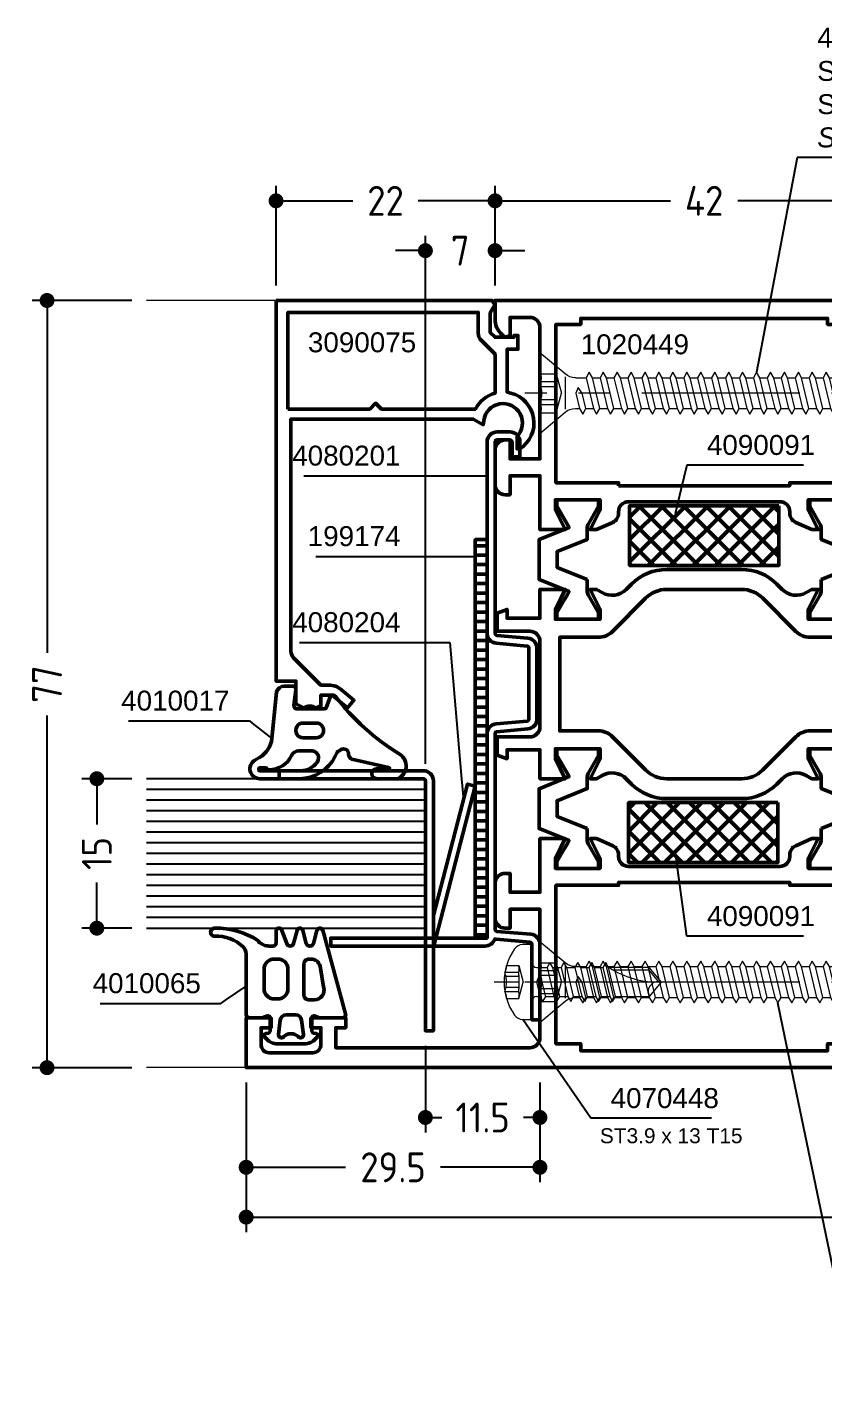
# Model space of a CAD drawing. Header units: millimetres. Extents: x 16 to 194, y 70 to 208.
# Drawn here: x 16 to 96, y 70.4 to 208.2 of the extents above; entities that cross this region are included whole.
import ezdxf
from ezdxf.enums import TextEntityAlignment as Align

# ---------------------------------------------------------------- set-up
doc = ezdxf.new("R2010")
doc.units = ezdxf.units.MM
doc.linetypes.add('CENTER', pattern=[50.8, 31.75, -6.35, 6.35, -6.35])
doc.linetypes.add('HIDDEN', pattern=[9.525, 6.35, -3.175])
for name, color, linetype, lineweight in [('AM_5', 3, 'Continuous', 25), ('AM_C', 50, 'Continuous', 50), ('AM_S', 80, 'Continuous', 50), ('Cent3', 70, 'CENTER', 18), ('CHide4', 10, 'HIDDEN', 13), ('Cont2', 2, 'Continuous', 25), ('Cont3', 70, 'Continuous', 18), ('Cont4', 10, 'Continuous', 13)]:
    doc.layers.add(name, color=color, linetype=linetype, lineweight=lineweight)
doc.layers.add('WBC-GER-ENG', color=7, linetype='Continuous')
doc.styles.add('HBS_DIMTEXTSTYLE', font='isocp.shx')
doc.styles.add('SWISSL', font='swissl.ttf')
doc.dimstyles.new('Konstruktionsschnitt 1-1$0', dxfattribs={"dimtxt": 3, "dimasz": 1.5, "dimexe": 1.5, "dimexo": 1.5, "dimgap": 1.5, "dimtad": 0, "dimdsep": 46, "dimtxsty": 'HBS_DIMTEXTSTYLE', "dimblk": 'PUNKT', "dimcen": 0, "dimclrd": 3, "dimclre": 3, "dimclrt": 2, "dimadec": 1, "dimazin": 2, "dimtfac": 0.7, "dimtofl": 0, "dimtmove": 0, "dimatfit": 3, "dimfxl": 0, "dimtolj": 1, "dimtzin": 0, "dimarcsym": 0})

# ---------------------------------------------------------------- blocks, each defined once
blk = doc.blocks.new('*U22', base_point=(71.57, 97.47))
for p, q in [((71.57, 111.39), (43.57, 111.39)), ((71.57, 110.32), (43.57, 110.32)), ((71.57, 109.25), (43.57, 109.25)), ((71.57, 108.18), (43.57, 108.18)), ((71.57, 107.11), (43.57, 107.11)), ((71.57, 106.04), (43.57, 106.04)), ((71.57, 104.97), (43.57, 104.97)), ((71.57, 103.89), (43.57, 103.89)), ((71.57, 102.82), (43.57, 102.82)), ((71.57, 101.75), (43.57, 101.75)), ((71.57, 100.68), (43.57, 100.68)), ((71.57, 99.61), (43.57, 99.61)), ((71.57, 98.54), (43.57, 98.54))]:
    blk.add_line(p, q)
blk.add_lwpolyline([(43.57, 97.47), (71.57, 97.47), (71.57, 112.47), (43.57, 112.47)])
blk = doc.blocks.new('ws4070448')
at = {"layer": 'Cent3', "ltscale": 0.4}
blk.add_lwpolyline([(0, -14), (0, 3.8)], dxfattribs=at)
at = {"layer": 'CHide4', "ltscale": 0.3}
for p, q in [((-0.97, 1.33), (-0.97, 2.72)), ((-0.56, 1.33), (-0.56, 2.61)), ((0.56, 1.33), (0.56, 2.61)), ((0.97, 1.33), (0.97, 2.72))]:
    blk.add_line(p, q, dxfattribs=at)
for points in [[(-1.65, 2.56), (-1.65, 1.33)], [(1.65, 2.56), (1.65, 1.33)], [(-1.65, 1.33), (0, 0.89)], [(1.65, 1.33), (0, 0.89)]]:
    blk.add_lwpolyline(points, dxfattribs=at)
for centre, radius, start, end in [((-1.59, 3.84), 1.28, 267.2848, 298.8872), ((0, 5.49), 2.94, 250.6988, 289.3012), ((1.59, 3.84), 1.28, 241.1128, 272.7152), ((-1.31, 2.49), 1.21, 253.6643, 286.3357), ((0, 11.41), 10.13, 264.4948, 275.5052), ((1.31, 2.49), 1.21, 253.6643, 286.3357)]:
    blk.add_arc(centre, radius, start, end, dxfattribs=at)
at = {"layer": 'Cont4'}
blk.add_lwpolyline([(3.32, 1.75, 0.314856), (-3.32, 1.75, 0.244912), (-3.75, 0.93), (-3.75, 0), (3.75, 0), (3.75, 0.93, 0.244912), (3.32, 1.75, 0.138291)], format="xyb", dxfattribs=at)
for points in [[(-1.95, -1.1), (-1.45, -1.39), (0, -1.04), (0.5, -0.67), (0, -0.47), (-1.45, -0.81)], [(-1.95, -2.5), (-1.45, -2.79), (1.45, -2.1), (1.95, -1.81), (1.45, -1.52), (-1.45, -2.21)], [(-1.95, -3.9), (-1.45, -4.19), (1.45, -3.5), (1.95, -3.21), (1.45, -2.92), (-1.45, -3.61)], [(-1.95, -5.3), (-1.45, -5.59), (1.45, -4.9), (1.95, -4.61), (1.45, -4.32), (-1.45, -5.01)], [(-1.95, -6.7), (-1.45, -6.99), (1.45, -6.3), (1.95, -6.01), (1.45, -5.72), (-1.45, -6.41)], [(-1.45, -8.39), (1.45, -7.7), (1.95, -7.41), (1.45, -7.12), (-1.45, -7.81), (-1.95, -8.1)]]:
    blk.add_lwpolyline(points, close=True, dxfattribs=at)
for points in [[(-1.45, -0.5), (-1.45, -0.81)], [(1.45, -0.5), (1.45, -1.52)], [(-1.45, -1.39), (-1.45, -2.21)], [(-1.45, -1.39), (-1.45, -2.21)], [(1.45, -2.1), (1.45, -2.92)], [(-1.45, -2.79), (-1.45, -3.61)], [(1.45, -3.5), (1.45, -4.32)], [(-1.45, -4.19), (-1.45, -5.01)], [(1.45, -4.9), (1.45, -5.72)], [(-1.45, -5.59), (-1.45, -6.41)], [(1.45, -6.3), (1.45, -7.12)], [(-1.45, -6.99), (-1.45, -7.81)], [(-1.45, -8.38), (-1.45, -11.81), (0, -13), (1.45, -11.79), (1.45, -7.7)], [(1.24, -8.17), (1.24, -11.7), (0.03, -12.71)]]:
    blk.add_lwpolyline(points, dxfattribs=at)
for centre, radius, start, end in [((-1.95, -0.5), 0.5, 0, 90), ((1.95, -0.5), 0.5, 90, 180), ((8.74, -12.6), 8.74, 146.5114, 182.6031), ((-0.95, -12.64), 0.965, 350.682, 121.1143)]:
    blk.add_arc(centre, radius, start, end, dxfattribs=at)
blk = doc.blocks.new('PUNKT')
at = {"color": 0, "linetype": 'Continuous'}
blk.add_line((-0.5, 0), (-1, 0), dxfattribs=at)
at = {"color": 0, "linetype": 'Continuous', "const_width": 0.5}
blk.add_lwpolyline([(-0.25, 0, 1), (0.25, 0, 1)], format="xyb", close=True, dxfattribs=at)
blk = doc.blocks.new('*D26')
at = {"layer": 'AM_5', "color": 3, "lineweight": -2, "transparency": 16777216}
for p, q in [((26.5, 132.82), (21.5, 132.82)), ((23, 131.32), (23, 128.23)), ((23, 119.32), (23, 122.41)), ((26.5, 117.82), (21.5, 117.82))]:
    blk.add_line(p, q, dxfattribs=at)
at = {"layer": 'AM_5', "color": 3, "lineweight": -2, "transparency": 16777216, "xscale": 1.5, "yscale": 1.5, "zscale": 1.5}
for p, rotation in [((23, 132.82), 90), ((23, 117.82), 270)]:
    blk.add_blockref('PUNKT', p, dxfattribs=dict(at, rotation=rotation))
at = {"layer": 'AM_5', "color": 2, "transparency": 16777216, "insert": (23, 125.32), "char_height": 3, "attachment_point": 5, "rotation": 90, "style": 'HBS_DIMTEXTSTYLE'}
blk.add_mtext('\\A1;15', dxfattribs=at)
blk = doc.blocks.new('*D27')
at = {"layer": 'AM_5', "color": 3, "lineweight": -2, "transparency": 16777216}
for p, q in [((26.5, 180.82), (16.5, 180.82)), ((18, 179.32), (18, 145.47)), ((18, 105.32), (18, 139.17)), ((26.5, 103.82), (16.5, 103.82))]:
    blk.add_line(p, q, dxfattribs=at)
at = {"layer": 'AM_5', "color": 3, "lineweight": -2, "transparency": 16777216, "xscale": 1.5, "yscale": 1.5, "zscale": 1.5}
for p, rotation in [((18, 180.82), 90), ((18, 103.82), 270)]:
    blk.add_blockref('PUNKT', p, dxfattribs=dict(at, rotation=rotation))
at = {"layer": 'AM_5', "color": 2, "transparency": 16777216, "insert": (18, 142.32), "char_height": 3, "attachment_point": 5, "rotation": 90, "style": 'HBS_DIMTEXTSTYLE'}
blk.add_mtext('\\A1;77', dxfattribs=at)
blk = doc.blocks.new('*D28')
at = {"layer": 'AM_5', "color": 3, "lineweight": -2, "transparency": 16777216}
for p, q in [((56, 134.32), (56, 187.32)), ((63, 182.32), (63, 187.32)), ((54.5, 185.82), (53, 185.82)), ((64.5, 185.82), (66, 185.82))]:
    blk.add_line(p, q, dxfattribs=at)
at = {"layer": 'AM_5', "color": 3, "lineweight": -2, "transparency": 16777216, "xscale": 1.5, "yscale": 1.5, "zscale": 1.5}
blk.add_blockref('PUNKT', (56, 185.82), dxfattribs=at)
at = {"layer": 'AM_5', "color": 3, "lineweight": -2, "transparency": 16777216, "xscale": 1.5, "yscale": 1.5, "zscale": 1.5, "rotation": 180}
blk.add_blockref('PUNKT', (63, 185.82), dxfattribs=at)
at = {"layer": 'AM_5', "color": 2, "transparency": 16777216, "insert": (59.5, 185.82), "char_height": 3, "attachment_point": 5, "style": 'HBS_DIMTEXTSTYLE'}
blk.add_mtext('\\A1;7', dxfattribs=at)
blk = doc.blocks.new('*D29')
at = {"layer": 'AM_5', "color": 3, "lineweight": -2, "transparency": 16777216}
for p, q in [((41, 182.32), (41, 192.32)), ((63, 182.32), (63, 192.32)), ((42.5, 190.82), (48.72, 190.82)), ((61.5, 190.82), (55.28, 190.82))]:
    blk.add_line(p, q, dxfattribs=at)
at = {"layer": 'AM_5', "color": 3, "lineweight": -2, "transparency": 16777216, "xscale": 1.5, "yscale": 1.5, "zscale": 1.5, "rotation": 180}
blk.add_blockref('PUNKT', (41, 190.82), dxfattribs=at)
at = {"layer": 'AM_5', "color": 3, "lineweight": -2, "transparency": 16777216, "xscale": 1.5, "yscale": 1.5, "zscale": 1.5}
blk.add_blockref('PUNKT', (63, 190.82), dxfattribs=at)
at = {"layer": 'AM_5', "color": 2, "transparency": 16777216, "insert": (52, 190.82), "char_height": 3, "attachment_point": 5, "style": 'HBS_DIMTEXTSTYLE'}
blk.add_mtext('\\A1;22', dxfattribs=at)
blk = doc.blocks.new('*D35')
at = {"layer": 'AM_5', "color": 3, "lineweight": -2, "transparency": 16777216}
for p, q in [((38, 102.32), (38, 87.32)), ((172, 102.32), (172, 87.32)), ((39.5, 88.82), (100.95, 88.82)), ((170.5, 88.82), (109.05, 88.82))]:
    blk.add_line(p, q, dxfattribs=at)
at = {"layer": 'AM_5', "color": 3, "lineweight": -2, "transparency": 16777216, "xscale": 1.5, "yscale": 1.5, "zscale": 1.5, "rotation": 180}
blk.add_blockref('PUNKT', (38, 88.82), dxfattribs=at)
at = {"layer": 'AM_5', "color": 3, "lineweight": -2, "transparency": 16777216, "xscale": 1.5, "yscale": 1.5, "zscale": 1.5}
blk.add_blockref('PUNKT', (172, 88.82), dxfattribs=at)
at = {"layer": 'AM_5', "color": 2, "transparency": 16777216, "insert": (105, 88.82), "char_height": 3, "attachment_point": 5, "style": 'HBS_DIMTEXTSTYLE'}
blk.add_mtext('\\A1;134', dxfattribs=at)
blk = doc.blocks.new('*D36')
at = {"layer": 'AM_5', "color": 3, "lineweight": -2, "transparency": 16777216}
for p, q in [((56, 106.02), (56, 97.32)), ((67.5, 102.32), (67.5, 97.32)), ((57.5, 98.82), (57.64, 98.82)), ((66, 98.82), (65.86, 98.82))]:
    blk.add_line(p, q, dxfattribs=at)
at = {"layer": 'AM_5', "color": 3, "lineweight": -2, "transparency": 16777216, "xscale": 1.5, "yscale": 1.5, "zscale": 1.5, "rotation": 180}
blk.add_blockref('PUNKT', (56, 98.82), dxfattribs=at)
at = {"layer": 'AM_5', "color": 3, "lineweight": -2, "transparency": 16777216, "xscale": 1.5, "yscale": 1.5, "zscale": 1.5}
blk.add_blockref('PUNKT', (67.5, 98.82), dxfattribs=at)
at = {"layer": 'AM_5', "color": 2, "transparency": 16777216, "insert": (61.75, 98.82), "char_height": 3, "attachment_point": 5, "style": 'HBS_DIMTEXTSTYLE'}
blk.add_mtext('\\A1;11.5', dxfattribs=at)
blk = doc.blocks.new('*D37')
at = {"layer": 'AM_5', "color": 3, "lineweight": -2, "transparency": 16777216}
for p, q in [((38, 102.32), (38, 92.32)), ((67.5, 102.32), (67.5, 92.32)), ((39.5, 93.82), (47.99, 93.82)), ((66, 93.82), (57.51, 93.82))]:
    blk.add_line(p, q, dxfattribs=at)
at = {"layer": 'AM_5', "color": 3, "lineweight": -2, "transparency": 16777216, "xscale": 1.5, "yscale": 1.5, "zscale": 1.5, "rotation": 180}
blk.add_blockref('PUNKT', (38, 93.82), dxfattribs=at)
at = {"layer": 'AM_5', "color": 3, "lineweight": -2, "transparency": 16777216, "xscale": 1.5, "yscale": 1.5, "zscale": 1.5}
blk.add_blockref('PUNKT', (67.5, 93.82), dxfattribs=at)
at = {"layer": 'AM_5', "color": 2, "transparency": 16777216, "insert": (52.75, 93.82), "char_height": 3, "attachment_point": 5, "style": 'HBS_DIMTEXTSTYLE'}
blk.add_mtext('\\A1;29.5', dxfattribs=at)
blk = doc.blocks.new('*S312')
at = {"layer": 'AM_5', "color": 3}
for p, q in [((43.8, 163.22), (56, 163.22)), ((56, 163.22), (59.7, 163.22))]:
    blk.add_line(p, q, dxfattribs=at)
at = {"layer": 'AM_5', "color": 3, "linetype": 'Continuous'}
blk.add_line((59.7, 163.22), (62.2, 163.22), dxfattribs=at)
at = {"layer": 'AM_5', "color": 2, "insert": (53.5, 164.22), "char_height": 2, "attachment_point": 9, "style": 'SWISSL'}
blk.add_mtext('4080201', dxfattribs=at)
blk = doc.blocks.new('*S313')
at = {"layer": 'AM_5', "color": 3}
for p, q in [((44.98, 155.14), (56, 155.14)), ((56, 155.14), (58.5, 155.14))]:
    blk.add_line(p, q, dxfattribs=at)
at = {"layer": 'AM_5', "color": 3, "linetype": 'Continuous'}
blk.add_line((58.5, 155.14), (61, 155.14), dxfattribs=at)
at = {"layer": 'AM_5', "color": 2, "insert": (53.5, 156.14), "char_height": 2, "attachment_point": 9, "style": 'SWISSL'}
blk.add_mtext('199174', dxfattribs=at)
blk = doc.blocks.new('*S314')
at = {"layer": 'AM_5', "color": 3}
for p, q in [((43.34, 146.5), (58.44, 146.5)), ((58.44, 146.5), (59.59, 133.17))]:
    blk.add_line(p, q, dxfattribs=at)
at = {"layer": 'AM_5', "color": 3, "linetype": 'Continuous'}
blk.add_line((59.59, 133.17), (59.81, 130.68), dxfattribs=at)
at = {"layer": 'AM_5', "color": 2, "insert": (53.5, 147.5), "char_height": 2, "attachment_point": 9, "style": 'SWISSL'}
blk.add_mtext('4080204', dxfattribs=at)
blk = doc.blocks.new('*S316')
at = {"layer": 'AM_5', "color": 3, "linetype": 'Continuous'}
blk.add_line((67.18, 106.61), (65.77, 108.67), dxfattribs=at)
at = {"layer": 'AM_5', "color": 3}
for p, q in [((72.6, 98.74), (67.18, 106.61)), ((84.74, 98.74), (72.6, 98.74))]:
    blk.add_line(p, q, dxfattribs=at)
at = {"layer": 'AM_5', "color": 2, "insert": (74.6, 99.74), "char_height": 2, "attachment_point": 7, "style": 'SWISSL'}
blk.add_mtext('4070448', dxfattribs=at)
blk = doc.blocks.new('ZAHL rechts')
at = {"layer": 'AM_5', "color": 2, "style": 'SWISSL'}
blk.add_attdef('XXX', text='', height=1.5, dxfattribs=at).set_placement((-1.95, -2.5), align=Align.RIGHT)
blk = doc.blocks.new('*S317')
at = {"layer": 'AM_5', "color": 3}
for p, q in [((26.17, 138.63), (38.32, 138.63)), ((38.32, 138.63), (38.61, 138.4))]:
    blk.add_line(p, q, dxfattribs=at)
at = {"layer": 'AM_5', "color": 3, "linetype": 'Continuous'}
blk.add_line((38.61, 138.4), (40.58, 136.86), dxfattribs=at)
at = {"layer": 'AM_5', "color": 2, "insert": (36.32, 139.63), "char_height": 2, "attachment_point": 9, "style": 'SWISSL'}
blk.add_mtext('4010017', dxfattribs=at)
blk = doc.blocks.new('*S318')
at = {"layer": 'AM_5', "color": 3, "linetype": 'Continuous'}
blk.add_line((35.93, 110.59), (38, 112), dxfattribs=at)
at = {"layer": 'AM_5', "color": 3}
for p, q in [((23.32, 110.27), (35.45, 110.27)), ((35.45, 110.27), (35.93, 110.59))]:
    blk.add_line(p, q, dxfattribs=at)
at = {"layer": 'AM_5', "color": 2, "insert": (33.45, 111.27), "char_height": 2, "attachment_point": 9, "style": 'SWISSL'}
blk.add_mtext('4010065', dxfattribs=at)
blk = doc.blocks.new('*D55')
at = {"layer": 'AM_5', "color": 3, "lineweight": -2, "transparency": 16777216}
for p, q in [((63, 182.32), (63, 192.32)), ((105, 182.32), (105, 192.32)), ((64.5, 190.82), (80.61, 190.82)), ((103.5, 190.82), (87.39, 190.82))]:
    blk.add_line(p, q, dxfattribs=at)
at = {"layer": 'AM_5', "color": 3, "lineweight": -2, "transparency": 16777216, "xscale": 1.5, "yscale": 1.5, "zscale": 1.5, "rotation": 180}
blk.add_blockref('PUNKT', (63, 190.82), dxfattribs=at)
at = {"layer": 'AM_5', "color": 3, "lineweight": -2, "transparency": 16777216, "xscale": 1.5, "yscale": 1.5, "zscale": 1.5}
blk.add_blockref('PUNKT', (105, 190.82), dxfattribs=at)
at = {"layer": 'AM_5', "color": 2, "transparency": 16777216, "insert": (84, 190.82), "char_height": 3, "attachment_point": 5, "style": 'HBS_DIMTEXTSTYLE'}
blk.add_mtext('\\A1;42', dxfattribs=at)
blk = doc.blocks.new('*S319')
at = {"layer": 'WBC-GER-ENG', "color": 3}
for p, q in [((93.35, 195.16), (89.73, 176.08)), ((131.53, 195.16), (93.35, 195.16))]:
    blk.add_line(p, q, dxfattribs=at)
at = {"layer": 'WBC-GER-ENG', "color": 3, "linetype": 'Continuous'}
blk.add_line((89.73, 176.08), (89.26, 173.62), dxfattribs=at)
at = {"layer": 'WBC-GER-ENG', "color": 2, "insert": (95.35, 196.16), "char_height": 2, "attachment_point": 7, "style": 'SWISSL'}
blk.add_mtext('4070054\\PST4.2 x 50 T20\\PSchraubenabstand < 600 mm\\P\\fSwis721 Lt BT|b0|i1|c0|p34;Screw distance < 600 mm', dxfattribs=at)
blk = doc.blocks.new('*S320')
at = {"layer": 'AM_5', "color": 3}
for p, q in [((82.27, 164.29), (81.66, 161.83)), ((93.97, 164.29), (82.27, 164.29))]:
    blk.add_line(p, q, dxfattribs=at)
at = {"layer": 'AM_5', "color": 3, "linetype": 'Continuous'}
blk.add_line((81.66, 161.83), (81.07, 159.41), dxfattribs=at)
at = {"layer": 'AM_5', "color": 2, "insert": (84.27, 165.29), "char_height": 2, "attachment_point": 7, "style": 'SWISSL'}
blk.add_mtext('4090091', dxfattribs=at)
blk = doc.blocks.new('ws4070054')
at = {"layer": 'Cent3', "ltscale": 0.5}
blk.add_line((0, -51.5), (0, 1.5), dxfattribs=at)
at = {"layer": 'CHide4', "ltscale": 0.5}
for p, q in [((1.13, -1.64), (1.13, 0)), ((-1.17, -1.64), (-1.17, 0)), ((-0.68, -1.64), (-0.68, -0.13)), ((0.64, -1.64), (0.64, -0.13))]:
    blk.add_line(p, q, dxfattribs=at)
for points in [[(1.93, 0), (1.93, -1.64)], [(-1.97, 0), (-1.97, -1.64)], [(-1.97, -1.64), (-0.02, -2.16)], [(1.93, -1.64), (-0.02, -2.16)]]:
    blk.add_lwpolyline(points, dxfattribs=at)
for centre, radius, start, end in [((-0.02, 3.28), 3.47, 250.6988, 289.3012), ((1.53, 0.43), 0.591, 227.294, 312.706), ((-1.57, 0.41), 0.571, 225.3933, 314.6067), ((-1.57, -0.27), 1.43, 253.6643, 286.3357), ((-0.02, 10.28), 11.97, 264.4948, 275.5052), ((1.53, -0.27), 1.43, 253.6643, 286.3357)]:
    blk.add_arc(centre, radius, start, end, dxfattribs=at)
at = {"layer": 'Cont4'}
blk.add_lwpolyline([(1.55, -3.56, -0.176327), (1.92, -2.53), (4.05, 0), (-4.05, 0), (-1.92, -2.53, -0.176327), (-1.55, -3.56)], format="xyb", dxfattribs=at)
for points in [[(1.62, -2.53), (-1.62, -2.53)], [(-1.55, -3.56), (-1.55, -3.98)], [(1.55, -3.56), (1.55, -4.64)], [(-1.55, -4.62), (-1.55, -5.38)], [(1.55, -5.28), (1.55, -6.04)], [(-1.55, -6.02), (-1.55, -6.78)], [(1.55, -6.68), (1.55, -7.44)], [(-1.55, -7.42), (-1.55, -8.18)], [(1.55, -8.08), (1.55, -8.84)], [(-1.55, -8.82), (-1.55, -9.58)], [(1.55, -9.48), (1.55, -10.24)], [(-1.55, -10.22), (-1.55, -10.98)], [(1.55, -10.88), (1.55, -11.64)], [(-1.55, -11.62), (-1.55, -12.38)], [(1.55, -12.28), (1.55, -13.04)], [(-1.55, -13.02), (-1.55, -13.78)], [(1.55, -13.68), (1.55, -14.44)], [(-1.55, -14.42), (-1.55, -15.18)], [(1.55, -15.08), (1.55, -15.84)], [(-1.55, -15.82), (-1.55, -16.58)], [(1.55, -16.48), (1.55, -17.24)], [(-1.55, -17.22), (-1.55, -17.98)], [(1.55, -17.88), (1.55, -18.64)], [(-1.55, -18.62), (-1.55, -19.38)], [(1.55, -19.28), (1.55, -20.04)], [(-1.55, -20.02), (-1.55, -20.78)], [(-1.55, -21.42), (-1.55, -22.18)], [(1.55, -20.68), (1.55, -21.44)], [(-1.55, -22.82), (-1.55, -23.58)], [(1.55, -22.08), (1.55, -22.84)], [(-1.55, -24.22), (-1.55, -24.98)], [(1.55, -23.48), (1.55, -24.24)], [(-1.55, -25.62), (-1.55, -26.38)], [(1.55, -24.88), (1.55, -25.64)], [(-1.55, -27.02), (-1.55, -27.78)], [(1.55, -26.28), (1.55, -27.04)], [(-1.55, -28.42), (-1.55, -29.18)], [(1.55, -27.68), (1.55, -28.44)], [(-1.55, -29.82), (-1.55, -30.58)], [(1.55, -29.08), (1.55, -29.84)], [(-1.55, -31.22), (-1.55, -31.98)], [(1.55, -30.48), (1.55, -31.24)], [(-1.55, -32.62), (-1.55, -33.38)], [(1.55, -31.88), (1.55, -32.64)], [(-1.55, -34.02), (-1.55, -34.78)], [(1.55, -33.28), (1.55, -34.04)], [(-1.55, -35.42), (-1.55, -36.18)], [(1.55, -34.68), (1.55, -35.44)], [(-1.55, -36.82), (-1.55, -37.58)], [(1.55, -36.08), (1.55, -36.84)], [(-1.55, -38.22), (-1.55, -38.98)], [(1.55, -37.48), (1.55, -38.24)], [(-1.55, -39.62), (-1.55, -40.38)], [(1.55, -38.88), (1.55, -39.64)], [(-1.55, -41.02), (-1.55, -41.78)], [(1.55, -40.28), (1.55, -41.04)], [(-1.55, -42.42), (-1.55, -43.18)], [(1.55, -41.68), (1.55, -42.44)], [(-1.55, -43.82), (-1.55, -44.58)], [(1.55, -43.08), (1.55, -43.84)], [(-1.55, -45.22), (-1.55, -45.98)], [(1.55, -44.48), (1.55, -45.24)], [(-1.11, -47.33), (-1.41, -46.59)], [(1.34, -46.76), (1.55, -46.26)], [(1.55, -45.88), (1.55, -46.26)], [(1.11, -47.33), (0, -50), (-0.87, -47.9)]]:
    blk.add_lwpolyline(points, dxfattribs=at)
for points in [[(-1.55, -3.98), (-2.1, -4.3), (-1.55, -4.62), (0, -4.25), (0.55, -3.83), (0, -3.61)], [(-1.55, -5.38), (-2.1, -5.7), (-1.55, -6.02), (1.55, -5.28), (2.1, -4.96), (1.55, -4.64)], [(-1.55, -6.78), (-2.1, -7.1), (-1.55, -7.42), (1.55, -6.68), (2.1, -6.36), (1.55, -6.04)], [(-1.55, -8.18), (-2.1, -8.5), (-1.55, -8.82), (1.55, -8.08), (2.1, -7.76), (1.55, -7.44)], [(-1.55, -9.58), (-2.1, -9.9), (-1.55, -10.22), (1.55, -9.48), (2.1, -9.16), (1.55, -8.84)], [(-1.55, -10.98), (-2.1, -11.3), (-1.55, -11.62), (1.55, -10.88), (2.1, -10.56), (1.55, -10.24)], [(-1.55, -12.38), (-2.1, -12.7), (-1.55, -13.02), (1.55, -12.28), (2.1, -11.96), (1.55, -11.64)], [(-1.55, -13.78), (-2.1, -14.1), (-1.55, -14.42), (1.55, -13.68), (2.1, -13.36), (1.55, -13.04)], [(-1.55, -15.18), (-2.1, -15.5), (-1.55, -15.82), (1.55, -15.08), (2.1, -14.76), (1.55, -14.44)], [(-1.55, -16.58), (-2.1, -16.9), (-1.55, -17.22), (1.55, -16.48), (2.1, -16.16), (1.55, -15.84)], [(-1.55, -17.98), (-2.1, -18.3), (-1.55, -18.62), (1.55, -17.88), (2.1, -17.56), (1.55, -17.24)], [(-1.55, -19.38), (-2.1, -19.7), (-1.55, -20.02), (1.55, -19.28), (2.1, -18.96), (1.55, -18.64)], [(-1.55, -20.78), (-2.1, -21.1), (-1.55, -21.42), (1.55, -20.68), (2.1, -20.36), (1.55, -20.04)], [(-1.55, -22.18), (-2.1, -22.5), (-1.55, -22.82), (1.55, -22.08), (2.1, -21.76), (1.55, -21.44)], [(-1.55, -23.58), (-2.1, -23.9), (-1.55, -24.22), (1.55, -23.48), (2.1, -23.16), (1.55, -22.84)], [(-1.55, -24.98), (-2.1, -25.3), (-1.55, -25.62), (1.55, -24.88), (2.1, -24.56), (1.55, -24.24)], [(-1.55, -26.38), (-2.1, -26.7), (-1.55, -27.02), (1.55, -26.28), (2.1, -25.96), (1.55, -25.64)], [(-1.55, -27.78), (-2.1, -28.1), (-1.55, -28.42), (1.55, -27.68), (2.1, -27.36), (1.55, -27.04)], [(-1.55, -29.18), (-2.1, -29.5), (-1.55, -29.82), (1.55, -29.08), (2.1, -28.76), (1.55, -28.44)], [(-1.55, -30.58), (-2.1, -30.9), (-1.55, -31.22), (1.55, -30.48), (2.1, -30.16), (1.55, -29.84)], [(-1.55, -31.98), (-2.1, -32.3), (-1.55, -32.62), (1.55, -31.88), (2.1, -31.56), (1.55, -31.24)], [(-1.55, -33.38), (-2.1, -33.7), (-1.55, -34.02), (1.55, -33.28), (2.1, -32.96), (1.55, -32.64)], [(-1.55, -34.78), (-2.1, -35.1), (-1.55, -35.42), (1.55, -34.68), (2.1, -34.36), (1.55, -34.04)], [(-1.55, -36.18), (-2.1, -36.5), (-1.55, -36.82), (1.55, -36.08), (2.1, -35.76), (1.55, -35.44)], [(-1.55, -37.58), (-2.1, -37.9), (-1.55, -38.22), (1.55, -37.48), (2.1, -37.16), (1.55, -36.84)], [(-1.55, -38.98), (-2.1, -39.3), (-1.55, -39.62), (1.55, -38.88), (2.1, -38.56), (1.55, -38.24)], [(-1.55, -40.38), (-2.1, -40.7), (-1.55, -41.02), (1.55, -40.28), (2.1, -39.96), (1.55, -39.64)], [(-1.55, -41.78), (-2.1, -42.1), (-1.55, -42.42), (1.55, -41.68), (2.1, -41.36), (1.55, -41.04)], [(-1.55, -43.18), (-2.1, -43.5), (-1.55, -43.82), (1.55, -43.08), (2.1, -42.76), (1.55, -42.44)], [(-1.55, -44.58), (-2.1, -44.9), (-1.55, -45.22), (1.55, -44.48), (2.1, -44.16), (1.55, -43.84)], [(-1.55, -45.98), (-2.1, -46.3), (-1.55, -46.62), (1.55, -45.88), (2.1, -45.56), (1.55, -45.24)], [(1.34, -46.76), (1.73, -47.02), (1.11, -47.33), (-0.87, -47.9), (-1.5, -47.59), (-1.11, -47.33)]]:
    blk.add_lwpolyline(points, close=True, dxfattribs=at)
blk = doc.blocks.new('*S321')
at = {"layer": 'AM_5', "color": 3, "linetype": 'Continuous'}
blk.add_line((81.41, 123.13), (81.07, 125.6), dxfattribs=at)
at = {"layer": 'AM_5', "color": 3}
for p, q in [((82.27, 117.01), (81.41, 123.13)), ((93.97, 117.01), (82.27, 117.01))]:
    blk.add_line(p, q, dxfattribs=at)
at = {"layer": 'AM_5', "color": 2, "insert": (84.27, 118.01), "char_height": 2, "attachment_point": 7, "style": 'SWISSL'}
blk.add_mtext('4090091', dxfattribs=at)
blk = doc.blocks.new('*S324')
at = {"layer": 'WBC-GER-ENG', "color": 3, "linetype": 'Continuous'}
blk.add_line((91.91, 107.87), (91.4, 110.32), dxfattribs=at)
at = {"layer": 'WBC-GER-ENG', "color": 3}
for p, q in [((99.68, 70.41), (91.91, 107.87)), ((137.87, 70.41), (99.68, 70.41))]:
    blk.add_line(p, q, dxfattribs=at)
at = {"layer": 'WBC-GER-ENG', "color": 2, "insert": (101.68, 71.41), "char_height": 2, "attachment_point": 7, "style": 'SWISSL'}
blk.add_mtext('4070054\\PST4.2 x 50 T20\\PSchraubenabstand < 600 mm\\P\\fSwis721 Lt BT|b0|i1|c0|p34;Screw distance < 600 mm', dxfattribs=at)
blk = doc.blocks.new('WI1020449')
for points in [[(23, 31.8), (22.27, 30.19, -0.294108), (21.36, 29.6), (21.2, 29.6, 0.414214), (20.2, 28.6), (20.2, 13.4, 0.414214), (21.2, 12.4), (21.36, 12.4, -0.294108), (22.27, 11.81), (23, 10.2), (23, 9.55), (21, 10.55), (20, 10.55), (20, 6.05), (21, 6.05), (23, 7.05), (23, 4.5), (17.6, 4.5), (17.6, 1.5), (19.5, 1.5), (19.5, 1, -0.414214), (18.5, 0), (15, 0, -0.414214), (14, 1), (14, 1.5), (15.9, 1.5), (15.9, 4.5), (2.7, 4.5, 0.414214), (1.7, 3.5), (1.7, 1.5), (3.5, 1.5), (3.71, 0.99), (3.31, 0.59, -0.198912), (1.9, 0), (0, 0), (0, 67), (5, 67), (5, 64.5), (4, 64.5), (4, 65.5), (2.3, 65.5, 0.414214), (1.5, 64.7), (1.5, 60.3, 0.414214), (2.3, 59.5), (4, 59.5), (4, 60.5), (5, 60.5), (5, 57), (4, 57), (4, 58), (2, 58), (2, 38.5, 0.414214), (3, 37.5), (15.9, 37.5), (15.9, 40.5), (14, 40.5), (14, 41, -0.414214), (15, 42), (18.5, 42, -0.414214), (19.5, 41), (19.5, 40.5), (17.6, 40.5), (17.6, 37.5), (23, 37.5), (23, 34.95), (21, 35.95), (20, 35.95), (20, 31.45), (21, 31.45), (23, 32.45), (23, 31.8)], [(23, 31.8), (22.27, 30.19, -0.294108), (21.36, 29.6), (21.2, 29.6, 0.414214), (20.2, 28.6), (20.2, 13.4, 0.414214), (21.2, 12.4), (21.36, 12.4, -0.294108), (22.27, 11.81), (23, 10.2), (23, 9.55), (21, 10.55), (20, 10.55), (20, 6.05), (21, 6.05), (23, 7.05), (23, 4.5), (17.6, 4.5), (17.6, 1.5), (19.5, 1.5), (19.5, 1, -0.414214), (18.5, 0), (15, 0, -0.414214), (14, 1), (14, 1.5), (15.9, 1.5), (15.9, 4.5), (2.7, 4.5, 0.414214), (1.7, 3.5), (1.7, 1.5), (3.5, 1.5), (3.71, 0.99), (3.31, 0.59, -0.198912), (1.9, 0), (0, 0), (0, 67), (5, 67), (5, 64.5), (4, 64.5), (4, 65.5), (2.3, 65.5, 0.414214), (1.5, 64.7), (1.5, 60.3, 0.414214), (2.3, 59.5), (4, 59.5), (4, 60.5), (5, 60.5), (5, 57), (4, 57), (4, 58), (2, 58), (2, 38.5, 0.414214), (3, 37.5), (15.9, 37.5), (15.9, 40.5), (14, 40.5), (14, 41, -0.414214), (15, 42), (18.5, 42, -0.414214), (19.5, 41), (19.5, 40.5), (17.6, 40.5), (17.6, 37.5), (23, 37.5), (23, 34.95), (21, 35.95), (20, 35.95), (20, 31.45), (21, 31.45), (23, 32.45), (23, 31.8)], [(27, 24.76, -0.198912), (28.46, 28.29), (29, 28.83, 0.339454), (29.32, 31.25), (29, 31.8), (29, 32.45), (31, 31.45), (32, 31.45), (32, 35.95), (31, 35.95), (29, 34.95), (29, 37.5), (31.9, 37.5), (31.9, 40.8), (31.01, 40.8), (31.38, 41.8), (33.2, 41.8), (33.2, 38.5, 0.414214), (34.2, 37.5), (42.8, 37.5, 0.414214), (43.8, 38.5), (43.8, 41.8), (45.62, 41.8), (45.99, 40.8), (45.1, 40.8), (45.1, 37.5), (48, 37.5), (48, 34.95), (46, 35.95), (45, 35.95), (45, 31.45), (46, 31.45), (48, 32.45), (48, 31.8), (47.68, 31.25, 0.339454), (48, 28.83), (48.54, 28.29, -0.198912), (50, 24.76), (50, 17.24, -0.198912), (48.54, 13.71), (48, 13.17, 0.339454), (47.68, 10.75), (48, 10.2), (48, 9.55), (46, 10.55), (45, 10.55), (45, 6.05), (46, 6.05), (48, 7.05), (48, 4.5), (45.1, 4.5), (45.1, 1.2), (45.99, 1.2), (45.62, 0.2), (43.8, 0.2), (43.8, 3.5, 0.414214), (42.8, 4.5), (34.2, 4.5, 0.414214), (33.2, 3.5), (33.2, 0.2), (31.38, 0.2), (31.01, 1.2), (31.9, 1.2), (31.9, 4.5), (29, 4.5), (29, 7.05), (31, 6.05), (32, 6.05), (32, 10.55), (31, 10.55), (29, 9.55), (29, 10.2), (29.32, 10.75, 0.339454), (29, 13.17), (28.46, 13.71, -0.198912), (27, 17.24)], [(27, 24.76, -0.198912), (28.46, 28.29), (29, 28.83, 0.339454), (29.32, 31.25), (29, 31.8), (29, 32.45), (31, 31.45), (32, 31.45), (32, 35.95), (31, 35.95), (29, 34.95), (29, 37.5), (31.9, 37.5), (31.9, 40.8), (31.01, 40.8), (31.38, 41.8), (33.2, 41.8), (33.2, 38.5, 0.414214), (34.2, 37.5), (42.8, 37.5, 0.414214), (43.8, 38.5), (43.8, 41.8), (45.62, 41.8), (45.99, 40.8), (45.1, 40.8), (45.1, 37.5), (48, 37.5), (48, 34.95), (46, 35.95), (45, 35.95), (45, 31.45), (46, 31.45), (48, 32.45), (48, 31.8), (47.68, 31.25, 0.339454), (48, 28.83), (48.54, 28.29, -0.198912), (50, 24.76), (50, 17.24, -0.198912), (48.54, 13.71), (48, 13.17, 0.339454), (47.68, 10.75), (48, 10.2), (48, 9.55), (46, 10.55), (45, 10.55), (45, 6.05), (46, 6.05), (48, 7.05), (48, 4.5), (45.1, 4.5), (45.1, 1.2), (45.99, 1.2), (45.62, 0.2), (43.8, 0.2), (43.8, 3.5, 0.414214), (42.8, 4.5), (34.2, 4.5, 0.414214), (33.2, 3.5), (33.2, 0.2), (31.38, 0.2), (31.01, 1.2), (31.9, 1.2), (31.9, 4.5), (29, 4.5), (29, 7.05), (31, 6.05), (32, 6.05), (32, 10.55), (31, 10.55), (29, 9.55), (29, 10.2), (29.32, 10.75, 0.339454), (29, 13.17), (28.46, 13.71, -0.198912), (27, 17.24)], [(54, 10.2), (54.73, 11.81, -0.294108), (55.64, 12.4), (55.8, 12.4, 0.414214), (56.8, 13.4), (56.8, 28.6, 0.414214), (55.8, 29.6), (55.64, 29.6, -0.294108), (54.73, 30.19), (54, 31.8), (54, 32.45), (56, 31.45), (57, 31.45), (57, 35.95), (56, 35.95), (54, 34.95), (54, 37.5), (59.4, 37.5), (59.4, 40.5), (57.5, 40.5), (57.5, 41, -0.414214), (58.5, 42), (62, 42, -0.414214), (63, 41), (63, 40.5), (61.1, 40.5), (61.1, 37.5), (74.3, 37.5, 0.414214), (75.3, 38.5), (75.3, 40.5), (73.5, 40.5), (73.29, 41.01), (73.69, 41.41, -0.198912), (75.1, 42), (77, 42), (77, 0), (75.1, 0, -0.198912), (73.69, 0.59), (73.29, 0.99), (73.5, 1.5), (75.3, 1.5), (75.3, 3.5, 0.414214), (74.3, 4.5), (61.1, 4.5), (61.1, 1.5), (63, 1.5), (63, 1, -0.414214), (62, 0), (58.5, 0, -0.414214), (57.5, 1), (57.5, 1.5), (59.4, 1.5), (59.4, 4.5), (54, 4.5), (54, 7.05), (56, 6.05), (57, 6.05), (57, 10.55), (56, 10.55), (54, 9.55), (54, 10.2)], [(54, 10.2), (54.73, 11.81, -0.294108), (55.64, 12.4), (55.8, 12.4, 0.414214), (56.8, 13.4), (56.8, 28.6, 0.414214), (55.8, 29.6), (55.64, 29.6, -0.294108), (54.73, 30.19), (54, 31.8), (54, 32.45), (56, 31.45), (57, 31.45), (57, 35.95), (56, 35.95), (54, 34.95), (54, 37.5), (59.4, 37.5), (59.4, 40.5), (57.5, 40.5), (57.5, 41, -0.414214), (58.5, 42), (62, 42, -0.414214), (63, 41), (63, 40.5), (61.1, 40.5), (61.1, 37.5), (74.3, 37.5, 0.414214), (75.3, 38.5), (75.3, 40.5), (73.5, 40.5), (73.29, 41.01), (73.69, 41.41, -0.198912), (75.1, 42), (77, 42), (77, 0), (75.1, 0, -0.198912), (73.69, 0.59), (73.29, 0.99), (73.5, 1.5), (75.3, 1.5), (75.3, 3.5, 0.414214), (74.3, 4.5), (61.1, 4.5), (61.1, 1.5), (63, 1.5), (63, 1, -0.414214), (62, 0), (58.5, 0, -0.414214), (57.5, 1), (57.5, 1.5), (59.4, 1.5), (59.4, 4.5), (54, 4.5), (54, 7.05), (56, 6.05), (57, 6.05), (57, 10.55), (56, 10.55), (54, 9.55), (54, 10.2)], [(23.99, 32.75), (22.87, 32.75, 0.131652), (22.47, 32.64), (20.66, 31.6), (20, 31.6), (20, 35.8), (20.66, 35.8), (22, 35.03), (22.49, 34.74), (22.79, 34.57), (24, 37.58), (28, 37.58), (29.21, 34.57), (31.34, 35.8), (32, 35.8), (32, 31.6), (31.34, 31.6), (29.53, 32.64, 0.131652), (29.13, 32.75), (28.01, 32.75), (26.79, 35.78), (25.21, 35.78)], [(23.99, 32.75), (22.87, 32.75, 0.131652), (22.47, 32.64), (20.66, 31.6), (20, 31.6), (20, 35.8), (20.66, 35.8), (22, 35.03), (22.49, 34.74), (22.79, 34.57), (24, 37.58), (28, 37.58), (29.21, 34.57), (31.34, 35.8), (32, 35.8), (32, 31.6), (31.34, 31.6), (29.53, 32.64, 0.131652), (29.13, 32.75), (28.01, 32.75), (26.79, 35.78), (25.21, 35.78)], [(48.99, 32.75), (47.87, 32.75, 0.131652), (47.47, 32.64), (45.66, 31.6), (45, 31.6), (45, 35.8), (45.66, 35.8), (47, 35.03), (47.49, 34.74), (47.79, 34.57), (49, 37.58), (53, 37.58), (54.21, 34.57), (56.34, 35.8), (57, 35.8), (57, 31.6), (56.34, 31.6), (54.53, 32.64, 0.131652), (54.13, 32.75), (53.01, 32.75), (51.79, 35.78), (50.21, 35.78)], [(48.99, 32.75), (47.87, 32.75, 0.131652), (47.47, 32.64), (45.66, 31.6), (45, 31.6), (45, 35.8), (45.66, 35.8), (47, 35.03), (47.49, 34.74), (47.79, 34.57), (49, 37.58), (53, 37.58), (54.21, 34.57), (56.34, 35.8), (57, 35.8), (57, 31.6), (56.34, 31.6), (54.53, 32.64, 0.131652), (54.13, 32.75), (53.01, 32.75), (51.79, 35.78), (50.21, 35.78)], [(29, 24.76, -0.198912), (29.88, 26.88), (33.21, 30.21, 0.198912), (33.8, 31.63), (33.8, 35.5), (43.2, 35.5), (43.2, 31.63, 0.198912), (43.79, 30.21), (47.12, 26.88, -0.198912), (48, 24.76), (48, 17.24, -0.198912), (47.12, 15.12), (43.79, 11.79, 0.198912), (43.2, 10.37), (43.2, 6.5), (33.8, 6.5), (33.8, 10.37, 0.198912), (33.21, 11.79), (29.88, 15.12, -0.198912), (29, 17.24)], [(29, 24.76, -0.198912), (29.88, 26.88), (33.21, 30.21, 0.198912), (33.8, 31.63), (33.8, 35.5), (43.2, 35.5), (43.2, 31.63, 0.198912), (43.79, 30.21), (47.12, 26.88, -0.198912), (48, 24.76), (48, 17.24, -0.198912), (47.12, 15.12), (43.79, 11.79, 0.198912), (43.2, 10.37), (43.2, 6.5), (33.8, 6.5), (33.8, 10.37, 0.198912), (33.21, 11.79), (29.88, 15.12, -0.198912), (29, 17.24)], [(23.99, 9.25), (22.87, 9.25, -0.131652), (22.47, 9.36), (20.66, 10.4), (20, 10.4), (20, 6.2), (20.66, 6.2), (22, 6.97), (22.49, 7.26), (22.79, 7.43), (24, 4.42), (28, 4.42), (29.21, 7.43), (31.34, 6.2), (32, 6.2), (32, 10.4), (31.34, 10.4), (29.53, 9.36, -0.131652), (29.13, 9.25), (28.01, 9.25), (26.79, 6.22), (25.21, 6.22)], [(23.99, 9.25), (22.87, 9.25, -0.131652), (22.47, 9.36), (20.66, 10.4), (20, 10.4), (20, 6.2), (20.66, 6.2), (22, 6.97), (22.49, 7.26), (22.79, 7.43), (24, 4.42), (28, 4.42), (29.21, 7.43), (31.34, 6.2), (32, 6.2), (32, 10.4), (31.34, 10.4), (29.53, 9.36, -0.131652), (29.13, 9.25), (28.01, 9.25), (26.79, 6.22), (25.21, 6.22)], [(48.99, 9.25), (47.87, 9.25, -0.131652), (47.47, 9.36), (45.66, 10.4), (45, 10.4), (45, 6.2), (45.66, 6.2), (47, 6.97), (47.49, 7.26), (47.79, 7.43), (49, 4.42), (53, 4.42), (54.21, 7.43), (56.34, 6.2), (57, 6.2), (57, 10.4), (56.34, 10.4), (54.53, 9.36, -0.131652), (54.13, 9.25), (53.01, 9.25), (51.79, 6.22), (50.21, 6.22)], [(48.99, 9.25), (47.87, 9.25, -0.131652), (47.47, 9.36), (45.66, 10.4), (45, 10.4), (45, 6.2), (45.66, 6.2), (47, 6.97), (47.49, 7.26), (47.79, 7.43), (49, 4.42), (53, 4.42), (54.21, 7.43), (56.34, 6.2), (57, 6.2), (57, 10.4), (56.34, 10.4), (54.53, 9.36, -0.131652), (54.13, 9.25), (53.01, 9.25), (51.79, 6.22), (50.21, 6.22)]]:
    blk.add_lwpolyline(points, format="xyb", close=True)
for points in [[(2.4, 6.1), (18.3, 6.1), (18.3, 12.4), (18.6, 12.4), (18.6, 29.6), (18.3, 29.6), (18.3, 35.9), (2.4, 35.9), (2.4, 33.4), (1.7, 33.4), (1.7, 8.6), (2.4, 8.6), (2.4, 6.1)], [(2.4, 6.1), (18.3, 6.1), (18.3, 12.4), (18.6, 12.4), (18.6, 29.6), (18.3, 29.6), (18.3, 35.9), (2.4, 35.9), (2.4, 33.4), (1.7, 33.4), (1.7, 8.6), (2.4, 8.6), (2.4, 6.1)], [(58.4, 29.6), (58.7, 29.6), (58.7, 35.9), (74.6, 35.9), (74.6, 33.4), (75.2, 33.4), (75.2, 8.6), (74.6, 8.6), (74.6, 6.1), (58.7, 6.1), (58.7, 12.4), (58.4, 12.4), (58.4, 29.6)], [(58.4, 29.6), (58.7, 29.6), (58.7, 35.9), (74.6, 35.9), (74.6, 33.4), (75.2, 33.4), (75.2, 8.6), (74.6, 8.6), (74.6, 6.1), (58.7, 6.1), (58.7, 12.4), (58.4, 12.4), (58.4, 29.6)]]:
    blk.add_lwpolyline(points, close=True)
blk = doc.blocks.new('WI3090075')
for points in [[(0, 22), (0, 0.3), (-0.45, 0.04), (-1.25, 0.5), (-3.2, 0.5), (-3.7, 0), (-3.7, -1.9), (-3.5, -1.9), (-3.5, -2.3), (-4.9, -2.3), (-4.9, -1.2), (-9.2, -1.2), (-9.3, -1.58, -0.652679), (-14.9, -2.49), (-14.9, -2.2), (-13.66, -2.2, 1.382111), (-12.04, 1.13), (-12.48, 1.19), (-11.9, 2.2), (-11.9, 20.5), (-35.19, 20.5, 0.198912), (-35.89, 20.21), (-38.6, 17.5), (-38.6, 16.71, -0.176327), (-39.07, 15.43), (-40.12, 14.18), (-40.88, 14.82), (-39.6, 16.35), (-39.6, 17.5), (-40.7, 17.5), (-40.93, 17.99, 0.339409), (-40.9, 19.21), (-40.5, 20), (-38.2, 20), (-38.2, 22), (0, 22)], [(-10.9, 20.8), (-10.9, 12.58), (-10.32, 12), (-10.9, 11.42), (-10.9, 1.97, -0.213458), (-9.31, 0), (-5.4, 0), (-3.99, 1.41, -0.198912), (-3.28, 1.7), (-1.2, 1.7), (-1.2, 20.8), (-10.9, 20.8)]]:
    blk.add_lwpolyline(points, format="xyb", close=True)
blk = doc.blocks.new('WI199174')
h = blk.add_hatch()
h.set_pattern_fill('LINE', color=256, scale=0.3, angle=90)
h.paths.add_polyline_path([(0, 1.2), (0, 0), (40, 0), (40, 1.2)])
blk.add_lwpolyline([(0, 1.2), (0, 0), (40, 0), (40, 1.2)], close=True)
blk = doc.blocks.new('WI4010017')
for points in [[(-3.46, 2.42, -0.240056), (-5.37, 3.66), (-5.63, 4.12, 0.767327), (-7.5, 3.62), (-7.5, -0.35, 0.286745), (-5.25, -3.94), (-4.85, -4.14, -0.149451), (-4.72, -4.26), (-4.57, -4.53, -0.57735), (-5, -5.28), (-5.12, -5.28), (-5.16, -5.31, 0.158399), (-5.55, -5.6), (-6.36, -9.28, -0.113567), (-6.42, -9.4, -0.190093), (-6.5, -9.19), (-6.5, -8.12, 1), (-7.5, -8.12), (-7.5, -10.18, 0.009709), (-7.5, -10.22, 0.587918), (-5.07, -10.47, -0.09166), (0.81, -3.93, 0.553622), (0.7, -3.44), (-0.3, -3.07, -0.315299), (-0.5, -2.79), (-0.5, -0.1, -0.449698), (-0.16, 0.2), (1.46, 0, 0.449698), (1.8, 0.3), (1.8, 1.16, 0.354573), (1.17, 1.94), (-3.46, 2.42)], [(-3.46, 2.42, -0.240056), (-5.37, 3.66), (-5.63, 4.12, 0.767327), (-7.5, 3.62), (-7.5, -0.35, 0.286745), (-5.25, -3.94), (-4.85, -4.14, -0.149451), (-4.72, -4.26), (-4.57, -4.53, -0.57735), (-5, -5.28), (-5.12, -5.28), (-5.16, -5.31, 0.158399), (-5.55, -5.6), (-6.36, -9.28, -0.113567), (-6.42, -9.4, -0.190093), (-6.5, -9.19), (-6.5, -8.12, 1), (-7.5, -8.12), (-7.5, -10.18, 0.009709), (-7.5, -10.22, 0.587918), (-5.07, -10.47, -0.09166), (0.81, -3.93, 0.553622), (0.7, -3.44), (-0.3, -3.07, -0.315299), (-0.5, -2.79), (-0.5, -0.1, -0.449698), (-0.16, 0.2), (1.46, 0, 0.449698), (1.8, 0.3), (1.8, 1.16, 0.354573), (1.17, 1.94), (-3.46, 2.42)], [(-4.7, -0.28, 0.292811), (-5.16, 0.44, -0.290987), (-6.6, 2.71), (-6.6, 2.92), (-6.5, 2.92, 0.414214), (-6.4, 3.02), (-6.4, 3.62, 0.414214), (-6.5, 3.72), (-6.6, 3.72, 0.414214), (-6.7, 3.62), (-6.7, -0.48, 0.244698), (-5.85, -2.12), (-5.8, -2.15, 0.673804), (-4.71, -1.45), (-4.7, -0.28)], [(-4.7, -0.28, 0.292811), (-5.16, 0.44, -0.290987), (-6.6, 2.71), (-6.6, 2.92), (-6.5, 2.92, 0.414214), (-6.4, 3.02), (-6.4, 3.62, 0.414214), (-6.5, 3.72), (-6.6, 3.72, 0.414214), (-6.7, 3.62), (-6.7, -0.48, 0.244698), (-5.85, -2.12), (-5.8, -2.15, 0.673804), (-4.71, -1.45), (-4.7, -0.28)], [(-1.91, -0.73, 1.006711), (-3.4, -0.73), (-3.4, -2.03, 1.006711), (-1.91, -2.03), (-1.91, -0.73)], [(-1.91, -0.73, 1.006711), (-3.4, -0.73), (-3.4, -2.03, 1.006711), (-1.91, -2.03), (-1.91, -0.73)], [(-1.91, -0.73, 1.006711), (-3.4, -0.73), (-3.4, -2.03, 1.006711), (-1.91, -2.03), (-1.91, -0.73)]]:
    blk.add_lwpolyline(points, format="xyb", close=True)
blk = doc.blocks.new('WI4010065')
for points in [[(0.3, 0, 0.414214), (0, -0.3), (0, -1.62), (0.19, -2.13, -0.520567), (0, -2.4), (-1.33, -2.4, -0.36397), (-1.53, -2.23), (-1.58, -1.97, 0.594937), (-1.91, -1.85), (-2.12, -2.05, 0.208), (-2.6, -3.15), (-2.6, -5.85, 0.208), (-2.12, -6.95), (-1.91, -7.15, 0.594937), (-1.58, -7.03), (-1.53, -6.77, -0.36397), (-1.33, -6.6), (0, -6.6, -0.520567), (0.19, -6.87), (0, -7.38), (0, -9.7, 0.505497), (0.39, -9.99), (8.79, -7.69, 0.751737), (8.78, -7.11), (7.47, -6.76, -0.767327), (7.47, -6.04), (8.78, -5.69, 0.767327), (8.78, -5.11), (7.46, -4.76, -0.767327), (7.46, -4.08), (8.78, -3.59, 0.876976), (8.7, -3), (7.5, -3, -0.414214), (7.2, -2.7), (7.2, -2.48, -0.051818), (7.23, -2.17, -0.225446), (7.75, -1.18, 0.150709), (9, 3.17, 1.016945), (8.2, 3.15, -0.195341), (7.16, 0.33, -0.211259), (6.42, 0)], [(4.9, -1.8, -0.414214), (5.9, -2.8), (5.9, -3.2, -0.414214), (4.9, -4.2), (2.9, -4.2, -0.414214), (1.9, -3.2), (1.9, -2.8, -0.414214), (2.9, -1.8)], [(0.3, -4.98), (0.3, -4.02, 0.378866), (-0.23, -3.43), (-1.66, -3.25, 0.717695), (-1.91, -3.76, -0.421053), (-1.91, -5.24, 0.717695), (-1.66, -5.75), (-0.23, -5.57, 0.378866)], [(5.4, -5.8, -0.414214), (5.9, -6.3), (5.9, -6.49, -0.328465), (5.2, -7.44), (3.1, -7.78, -0.505497), (1.8, -6.83), (1.8, -6.3, -0.414214), (2.3, -5.8)]]:
    blk.add_lwpolyline(points, format="xyb", close=True)
blk = doc.blocks.new('WI4080201')
blk.add_lwpolyline([(-49, 1, 0.414214), (-48.8, 0.8), (-28.48, 0.8, -0.388879), (-27.49, -0.11), (-27.22, -3.22, 0.388879), (-27.02, -3.4), (-19.88, -3.4, 0.388879), (-19.68, -3.22), (-19.41, -0.11, -0.388879), (-18.42, 0.8), (0.8, 0.8, -0.414214), (1.8, -0.2), (1.8, -1.5, -0.414214), (0.8, -2.5), (-0.7, -2.5), (-0.7, -1.7), (0.8, -1.7, 0.414214), (1, -1.5), (1, -0.2, 0.414214), (0.8, 0), (-18.42, 0, 0.388879), (-18.62, -0.18), (-18.89, -3.29, -0.388879), (-19.88, -4.2), (-27.02, -4.2, -0.388879), (-28.01, -3.29), (-28.28, -0.18, 0.388879), (-28.48, 0), (-48.12, 0, 0.388879), (-48.32, -0.18), (-48.61, -3.59, -0.388879), (-49.61, -4.5), (-57.2, -4.5), (-57.2, -3.7), (-49.61, -3.7, 0.388879), (-49.41, -3.52), (-49.11, -0.11, -0.039327), (-49.09, 0.04, -0.331311), (-49.8, 1), (-49.8, 16.5), (-49, 16.5), (-49, 1)], format="xyb", close=True)
blk = doc.blocks.new('WI4080204')
blk.add_lwpolyline([(0.8, 0.2, -0.414214), (-0.2, -0.8), (-25.3, -0.8), (-25.3, 0), (-0.2, 0, 0.414214), (0, 0.2), (0, 14.7), (0.8, 14.7), (0.8, 0.2)], format="xyb", close=True)
blk.add_lwpolyline([(-13.72, -0.8), (-0.53, -4.23), (-0.74, -5), (-16.9, -0.8)])
blk = doc.blocks.new('WI4090091')
h = blk.add_hatch()
h.set_pattern_fill('ANSI37', color=256, scale=0.5)
h.set_pattern_definition([(45, (0.0806, -0.4184), (-1.12253, 1.12253), []), (135, (0.0806, -0.4184), (-1.12253, -1.12253), [])])
h.paths.add_polyline_path([(15, 0), (15, 6), (0, 6), (0, 0)])
blk.add_lwpolyline([(15, 6), (15, 0), (0, 0), (0, 6), (15, 6)], close=True)

msp = doc.modelspace()

# ---------------------------------------------------------------- linework, layer by layer
at = {"layer": 'Cont3'}
for p, q in [((41, 180.821), (28, 180.821)), ((38, 103.821), (28, 103.821))]:
    msp.add_line(p, q, dxfattribs=at)

# ---------------------------------------------------------------- block references
for name, p, rotation in [('ws4070054', (67.5, 171.521), 90), ('ws4070448', (66.7, 112.416), 89.99999999999997), ('ws4070054', (67.5, 112.416), 90)]:
    msp.add_blockref(name, p, dxfattribs=dict(rotation=rotation))
at = {"layer": 'AM_5'}
for name in ['*S320', '*S312', '*S313', '*S314', '*S317', '*S321', '*S318', '*S316']:
    msp.add_blockref(name, (0, 0), dxfattribs=at)
at = {"layer": 'AM_C', "rotation": 89.99999999999999}
for name, p in [('WI4080201', (63, 165.821)), ('WI199174', (62.2, 116.821)), ('WI4010017', (43, 140.321)), ('WI4080204', (56, 132.82)), ('WI4010065', (38, 108.821))]:
    msp.add_blockref(name, p, dxfattribs=at)
at = {"layer": 'AM_C'}
for p in [(76.5, 154.221), (76.4, 124.421)]:
    msp.add_blockref('WI4090091', p, dxfattribs=at)
at = {"layer": 'AM_S'}
for name, p, rotation in [('WI1020449', (105, 103.821), 90.00000000000001), ('WI3090075', (63, 180.821), 89.99999999999999)]:
    msp.add_blockref(name, p, dxfattribs=dict(at, rotation=rotation))
at = {"layer": 'Cont2'}
msp.add_blockref('*U22', (56, 117.82), dxfattribs=at)
at = {"layer": 'Cont3'}
ref = msp.add_blockref('ZAHL rechts', (72.602, 98.737), dxfattribs=dict(at, xscale=-1))
ref.add_attrib('XXX', 'ST3.9 x 13 T15', dxfattribs={"layer": 'AM_5', "color": 2, "height": 1.5, "style": 'SWISSL'}).set_placement((87.85, 96.238), align=Align.RIGHT)
at = {"layer": 'WBC-GER-ENG'}
for name in ['*S319', '*S324']:
    msp.add_blockref(name, (0, 0), dxfattribs=at)

# ---------------------------------------------------------------- texts
at = {"layer": 'AM_5', "color": 2, "char_height": 2, "attachment_point": 1, "style": 'SWISSL'}
for s, insert in [('3090075', (44.2, 177.621)), ('1020449', (71.6, 177.421))]:
    msp.add_mtext(s, dxfattribs=dict(at, insert=insert))

# ---------------------------------------------------------------- dimensions: what is measured, and where the dimension line sits
at = {"layer": 'AM_5'}
for base, p1, p2, picture, middle in [((63, 190.821), (41, 180.821), (63, 180.821), '*D29', (52, 190.821)), ((172, 88.821), (38, 103.821), (172, 103.821), '*D35', (105, 88.821))]:
    dim = msp.add_linear_dim(base=base, p1=p1, p2=p2, dimstyle='Konstruktionsschnitt 1-1$0', override={"dimscale": 1}, dxfattribs=at)
    dim.commit()
    dim.dimension.update_dxf_attribs({"geometry": picture, "text_midpoint": middle})
for base, p1, p2, picture, middle in [((105, 190.821), (63, 180.821), (105, 180.821), '*D55', (84, 190.821)), ((63, 185.821), (56, 132.82), (63, 180.821), '*D28', (59.5, 185.821))]:
    dim = msp.add_linear_dim(base=base, p1=p1, p2=p2, dimstyle='Konstruktionsschnitt 1-1$0', override={"dimscale": 1}, dxfattribs=at)
    dim.commit()
    dim.dimension.update_dxf_attribs({"geometry": picture, "text_midpoint": middle, "dimtype": 160})
for base, p1, p2, angle, picture, middle in [((18, 180.821), (28, 103.821), (28, 180.821), 90, '*D27', (18, 142.321)), ((38, 93.821), (67.5, 103.821), (38, 103.821), 180, '*D37', (52.75, 93.821))]:
    dim = msp.add_linear_dim(base=base, p1=p1, p2=p2, angle=angle, dimstyle='Konstruktionsschnitt 1-1$0', override={"dimscale": 1}, dxfattribs=at)
    dim.commit()
    dim.dimension.update_dxf_attribs({"geometry": picture, "text_midpoint": middle})
dim = msp.add_linear_dim(base=(23, 132.82), p1=(28, 117.82), p2=(28, 132.82), angle=90, dimstyle='Konstruktionsschnitt 1-1$0', dxfattribs=at)
dim.commit()
dim.dimension.update_dxf_attribs({"geometry": '*D26', "text_midpoint": (23, 125.32)})
dim = msp.add_linear_dim(base=(56, 98.821), p1=(67.5, 103.821), p2=(56, 107.521), angle=180, dimstyle='Konstruktionsschnitt 1-1$0', override={"dimscale": 1}, dxfattribs=at)
dim.commit()
dim.dimension.update_dxf_attribs({"geometry": '*D36', "text_midpoint": (61.75, 98.821), "dimtype": 160})

doc.saveas('drawing.dxf')
